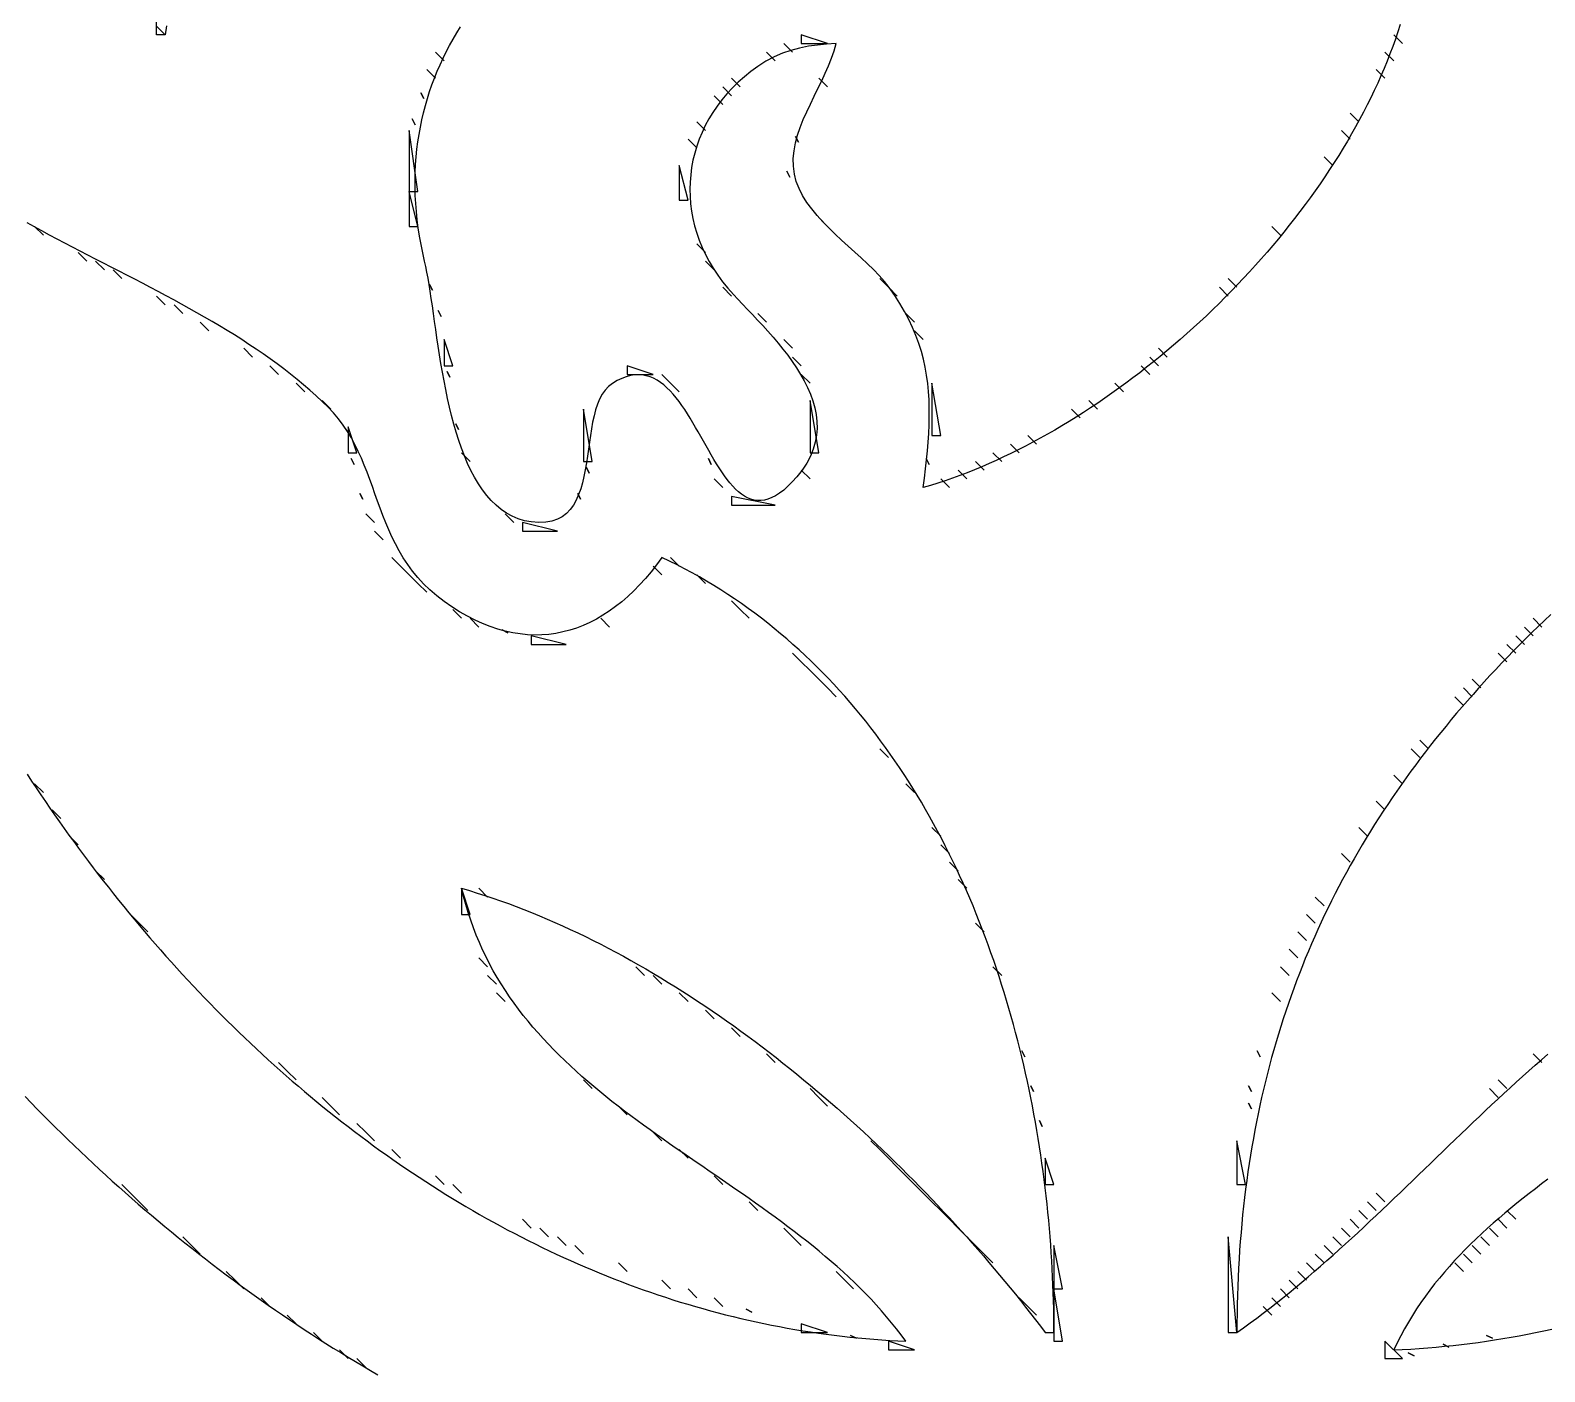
# Model space of a CAD drawing. Extents: x 0 to 589, y 0 to 633.
# Drawn here: x 173.5 to 347.3, y 141.5 to 295.5 of the extents above; entities that cross this region are included whole.
import ezdxf

# ---------------------------------------------------------------- set-up
doc = ezdxf.new("R2010")
doc.units = 0
for name, color, linetype in [('C250', 250, 'CONTINUOUS'), ('C251', 251, 'CONTINUOUS'), ('C252', 252, 'CONTINUOUS'), ('C253', 253, 'CONTINUOUS'), ('C254', 254, 'CONTINUOUS'), ('C37', 37, 'CONTINUOUS'), ('C7', 7, 'CONTINUOUS')]:
    doc.layers.add(name, color=color, linetype=linetype)

msp = doc.modelspace()

# ---------------------------------------------------------------- linework, layer by layer
at = {"layer": 'C250'}
for points in [[(189.147, 296.0257), (189, 295), (188, 295), (188, 306)], [(240.3179, 254.9675), (239.8696, 254.6209), (239.4792, 254.2012), (239.1413, 253.7149), (238.8504, 253.1685), (238.6012, 252.5686), (238.3881, 251.9216), (238.2058, 251.234), (238.0489, 250.5125), (237.9119, 249.7635), (237.7893, 248.9935), (237.6758, 248.2091), (237.566, 247.4168), (237.4544, 246.6231), (237.3356, 245.8346), (237.2041, 245.0577), (237.0546, 244.299), (236.8816, 243.5651), (236.6797, 242.8623), (236.4434, 242.1974), (236.1674, 241.5767), (235.8462, 241.0068), (235.4744, 240.4943), (235.0466, 240.0456), (234.5573, 239.6674), (234.0012, 239.366), (233.3727, 239.148), (232.6665, 239.0201), (231.8771, 238.9886), (230.9992, 239.0601), (230.2351, 239.2046), (229.5091, 239.4237), (228.8199, 239.714), (228.1665, 240.0722), (227.5475, 240.4947), (226.962, 240.9783), (226.4087, 241.5195), (225.8865, 242.1149), (225.3942, 242.7612), (224.9306, 243.455), (224.4946, 244.1929), (224.085, 244.9715), (223.7006, 245.7874), (223.3404, 246.6373), (223.0031, 247.5176), (222.6875, 248.4251), (222.3926, 249.3564), (222.1171, 250.3081), (221.8599, 251.2767), (221.6199, 252.259), (221.3958, 253.2514), (221.1865, 254.2507), (220.9909, 255.2534), (220.8077, 256.2562), (220.6359, 257.2556), (220.4742, 258.2483), (220.3215, 259.2309), (220.1766, 260.2), (220.0385, 261.1522), (219.9058, 262.0841), (219.7775, 262.9924), (219.6524, 263.8736), (219.5293, 264.7243), (219.4071, 265.5413), (219.2846, 266.321), (219.1606, 267.0601), (219.0341, 267.7552), (218.9037, 268.403), (218.7685, 269), (218.5466, 269.9658), (218.3503, 270.9247), (218.1792, 271.8763), (218.0331, 272.8207), (217.9117, 273.7578), (217.8146, 274.6874), (217.7417, 275.6094), (217.6925, 276.5238), (217.6668, 277.4304), (217.6644, 278.3291), (217.6848, 279.2199), (217.7278, 280.1026), (217.7932, 280.9772), (217.8806, 281.8435), (217.9897, 282.7014), (218.1203, 283.5509), (218.272, 284.3918), (218.4445, 285.224), (218.6376, 286.0475), (218.851, 286.8621), (219.0843, 287.6678), (219.3373, 288.4643), (219.6097, 289.2518), (219.9012, 290.0299), (220.2115, 290.7987), (220.5402, 291.558), (220.8872, 292.3078), (221.2521, 293.0478), (221.6346, 293.7781), (222.0344, 294.4986), (222.4512, 295.2091), (222.8848, 295.9095)], [(330.7456, 296.1617), (330.4754, 295.3227), (330.1898, 294.4833), (329.8888, 293.6436), (329.5728, 292.8038), (329.2418, 291.9641), (328.8963, 291.1247), (328.5362, 290.2858), (328.162, 289.4476), (327.7737, 288.6103), (327.3716, 287.774), (326.9559, 286.939), (326.5268, 286.1055), (326.0846, 285.2736), (325.6294, 284.4436), (325.1615, 283.6157), (324.681, 282.79), (324.1883, 281.9667), (323.6834, 281.1461), (323.1667, 280.3283), (322.6383, 279.5135), (322.0984, 278.7019), (321.5473, 277.8937), (320.9852, 277.0892), (320.4123, 276.2884), (319.8287, 275.4916), (319.2348, 274.6991), (318.6307, 273.9109), (318.0166, 273.1273), (317.3929, 272.3484), (316.7595, 271.5745), (316.1169, 270.8058), (315.4651, 270.0425), (314.8045, 269.2846), (314.1352, 268.5326), (313.4574, 267.7864), (312.7714, 267.0464), (312.0774, 266.3128), (311.3755, 265.5856), (310.6661, 264.8652), (309.9492, 264.1517), (309.2252, 263.4453), (308.4942, 262.7461), (307.7564, 262.0545), (307.0122, 261.3706), (306.2615, 260.6945), (305.5048, 260.0266), (304.7422, 259.3669), (303.9739, 258.7156), (303.2002, 258.0731), (302.4212, 257.4394), (301.6372, 256.8147), (300.8483, 256.1993), (300.0548, 255.5933), (299.257, 254.9969), (298.4549, 254.4104), (297.6489, 253.8339), (296.8391, 253.2676), (296.0258, 252.7118), (295.2091, 252.1665), (294.3894, 251.632), (293.5667, 251.1086), (292.7414, 250.5963), (291.9136, 250.0954), (291.0835, 249.6061), (290.2514, 249.1285), (289.4174, 248.663), (288.5819, 248.2095), (287.7449, 247.7685), (286.9068, 247.34), (286.0676, 246.9242), (285.2277, 246.5214), (284.3873, 246.1317), (283.5465, 245.7553), (282.7057, 245.3925), (281.8649, 245.0434), (281.0244, 244.7082), (280.1844, 244.3871), (279.3452, 244.0803), (278.5069, 243.788), (277.6698, 243.5103), (276.8341, 243.2476), (276, 243), (276.1347, 244.0853), (276.2604, 245.1507), (276.3748, 246.1972), (276.4755, 247.2262), (276.5603, 248.2388), (276.6269, 249.2364), (276.6729, 250.22), (276.696, 251.1909), (276.694, 252.1504), (276.6644, 253.0996), (276.6051, 254.0399), (276.5137, 254.9723), (276.3878, 255.8982), (276.2253, 256.8187), (276.0237, 257.7351), (275.7808, 258.6487), (275.4942, 259.5605), (275.1617, 260.4719), (274.7809, 261.384), (274.3496, 262.2982), (273.8654, 263.2156), (273.326, 264.1374), (272.7291, 265.0648), (272.0725, 265.9992), (271.536, 266.682), (270.9388, 267.3596), (270.2906, 268.0337), (269.6015, 268.7062), (268.8813, 269.3791), (268.14, 270.0541), (267.3875, 270.7331), (266.6337, 271.4181), (265.8886, 272.1108), (265.162, 272.8132), (264.464, 273.5271), (263.8044, 274.2544), (263.1931, 274.9969), (262.6402, 275.7565), (262.1554, 276.5352), (261.7488, 277.3347), (261.4303, 278.1569), (261.2098, 279.0038), (261.0932, 279.8923), (261.083, 280.784), (261.1679, 281.678), (261.3365, 282.5736), (261.5775, 283.47), (261.8796, 284.3664), (262.2315, 285.262), (262.6219, 286.156), (263.0394, 287.0476), (263.4728, 287.9361), (263.9108, 288.8205), (264.3419, 289.7003), (264.755, 290.5745), (265.1386, 291.4423), (265.4815, 292.303), (265.7724, 293.1558), (266, 294), (264.9058, 293.9278), (263.8439, 293.821), (262.8107, 293.6705), (261.8024, 293.4673), (260.8152, 293.2025), (259.8455, 292.867), (258.8895, 292.452), (257.9435, 291.9484), (257.0038, 291.3472), (256.2129, 290.7688), (255.4636, 290.1649), (254.756, 289.5367), (254.0903, 288.8855), (253.4665, 288.2127), (252.8849, 287.5196), (252.3454, 286.8074), (251.8484, 286.0775), (251.3938, 285.3312), (250.9818, 284.5697), (250.6126, 283.7945), (250.2862, 283.0068), (250.0029, 282.2079), (249.7626, 281.3992), (249.5656, 280.5819), (249.412, 279.7574), (249.302, 278.9269), (249.2355, 278.0918), (249.2128, 277.2533), (249.234, 276.4129), (249.2993, 275.5718), (249.4087, 274.7313), (249.5624, 273.8927), (249.7605, 273.0573), (250.0031, 272.2265), (250.2904, 271.4015), (250.6225, 270.5837), (250.9995, 269.7744), (251.4215, 268.9749), (251.8888, 268.1864), (252.4013, 267.4103), (252.9593, 266.648), (253.5629, 265.9007), (254.2122, 265.1697)], [(260, 294), (261, 293), (260, 294)], [(262, 295), (262, 294), (265, 294), (262, 295)], [(220, 293), (221, 292), (220, 293)], [(217.333328, 285.333344), (217.666672, 284.666656), (217.333328, 285.333344)], [(324, 284), (325, 283), (324, 284)], [(322, 281), (323, 280), (322, 281)], [(260.333344, 279.333344), (260.666656, 278.666656), (260.333344, 279.333344)], [(217, 277), (217, 273), (218, 273), (217, 277)], [(183, 268), (184, 267), (183, 268)], [(271, 267), (272, 266), (271, 267)], [(254.2121, 265.1697), (254.7262, 264.6221), (255.2655, 264.0548), (255.8251, 263.4685), (256.4, 262.8641), (256.9854, 262.2423), (257.5764, 261.604), (258.1681, 260.95), (258.7557, 260.2811), (259.3342, 259.5981), (259.8988, 258.9017), (260.4445, 258.193), (260.9666, 257.4725), (261.4601, 256.7413), (261.9201, 255.9999), (262.3418, 255.2494), (262.7203, 254.4905), (263.0507, 253.724), (263.3281, 252.9507), (263.5476, 252.1714), (263.7044, 251.3869), (263.7935, 250.5982), (263.8102, 249.8058), (263.7494, 249.0108), (263.6063, 248.2139), (263.3761, 247.4159), (263.0539, 246.6175), (262.6347, 245.8198), (262.1137, 245.0233), (261.4861, 244.2291), (260.968, 243.6557), (260.4662, 243.1567), (259.9799, 242.7294), (259.5085, 242.3711), (259.0514, 242.0794), (258.6079, 241.8516), (258.1776, 241.6852), (257.7597, 241.5776), (257.3537, 241.5262), (256.9589, 241.5284), (256.5747, 241.5817), (256.2005, 241.6834), (255.8357, 241.831), (255.4797, 242.0219), (255.1319, 242.2535), (254.7916, 242.5233), (254.4582, 242.8286), (254.1311, 243.1669), (253.8098, 243.5357), (253.4935, 243.9322), (253.1818, 244.354), (252.8738, 244.7984), (252.5692, 245.2629), (252.2671, 245.7449), (251.9671, 246.2419), (251.6685, 246.7511), (251.3707, 247.2701), (251.0731, 247.7964), (250.775, 248.3272), (250.4759, 248.86), (250.1751, 249.3922), (249.872, 249.9213), (249.566, 250.4447), (249.2566, 250.9598), (248.943, 251.464), (248.6247, 251.9547), (248.301, 252.4294), (247.9713, 252.8854), (247.6351, 253.3203), (247.2917, 253.7313), (246.9405, 254.116), (246.5809, 254.4718), (246.2122, 254.796), (245.8339, 255.0861), (245.4453, 255.3395), (245.0458, 255.5537), (244.6349, 255.7259), (244.2118, 255.8538), (243.776, 255.9347), (243.3269, 255.9659), (242.8639, 255.945), (242.3862, 255.8693), (241.8934, 255.7363), (241.3849, 255.5434), (240.8599, 255.288), (240.3179, 254.9676)], [(190, 264), (191, 263), (190, 264)], [(220.333328, 263.333344), (220.666672, 262.666656), (220.333328, 263.333344)], [(198, 259), (199, 258), (198, 259)], [(221.333328, 256.333344), (221.666672, 255.666672), (221.333328, 256.333344)], [(301, 257), (302, 256), (301, 257)], [(295, 253), (296, 252), (295, 253)], [(222.333328, 250.333328), (222.666672, 249.666672), (222.333328, 250.333328)], [(210, 250), (210, 247), (211, 247), (210, 250)], [(251.333328, 246.333328), (251.666672, 245.666672), (251.333328, 246.333328)], [(236.333328, 242.333328), (236.666672, 241.666672), (236.333328, 242.333328)], [(254, 230), (255, 229), (254, 230)], [(261, 224), (262, 223), (261, 224)], [(262, 223), (263, 222), (262, 223)], [(332, 213), (333, 212), (332, 213)], [(274, 209), (275, 208), (274, 209)], [(280, 198), (281, 197), (280, 198)], [(243, 188), (244, 187), (243, 188)], [(226, 187), (227, 186), (226, 187)], [(248, 185), (249, 184), (248, 185)], [(203, 176), (204, 175), (203, 176)], [(313.333344, 174.333328), (313.666656, 173.666672), (313.333344, 174.333328)], [(172.9067, 173.0863), (173.5975, 172.3702), (174.292, 171.6576), (174.9902, 170.9484), (175.692, 170.2427), (176.3976, 169.5405), (177.1068, 168.8419), (177.8197, 168.1469), (178.5361, 167.4555), (179.2562, 166.7678), (179.9799, 166.0838), (180.7071, 165.4035), (181.4379, 164.727), (182.1723, 164.0543), (182.9101, 163.3855), (183.6515, 162.7205), (184.3963, 162.0595), (185.1447, 161.4024), (185.8964, 160.7493), (186.6517, 160.1002), (187.4103, 159.4551), (188.1724, 158.8141), (188.9378, 158.1773), (189.7066, 157.5446), (190.4788, 156.9161), (191.2543, 156.2918), (192.0331, 155.6718), (192.8153, 155.0561), (193.6007, 154.4447), (194.3894, 153.8377), (195.1814, 153.2351), (195.9766, 152.6369), (196.775, 152.0432), (197.5766, 151.454), (198.3815, 150.8693), (199.1895, 150.2892), (200.0006, 149.7137), (200.8149, 149.1429), (201.6323, 148.5767), (202.4529, 148.0153), (203.2765, 147.4586), (204.1032, 146.9066), (204.9329, 146.3595), (205.7657, 145.8173), (206.6015, 145.2799), (207.4403, 144.7475), (208.2822, 144.22), (209.1269, 143.6975), (209.9747, 143.18), (210.8254, 142.6676), (211.679, 142.1603), (212.5355, 141.6581), (213.3949, 141.1611)], [(264, 173), (265, 172), (264, 173)], [(212, 169), (213, 168), (212, 169)], [(215, 167), (216, 166), (215, 167)], [(290, 166), (290, 163), (291, 163), (290, 166)], [(275, 163), (276, 162), (275, 163)], [(276, 162), (277, 161), (276, 162)], [(277, 161), (278, 160), (277, 161)], [(278, 160), (279, 159), (278, 160)], [(343, 160), (344, 159), (343, 160)], [(279, 159), (280, 158), (279, 159)], [(191, 157), (192, 156), (191, 157)], [(280, 158), (281, 157), (280, 158)], [(311, 157), (311, 146), (312, 146), (311, 157)], [(236, 156), (237, 155), (236, 156)], [(196, 153), (197, 152), (196, 153)], [(337, 154), (338, 153), (337, 154)], [(203, 148), (204, 147), (203, 148)], [(315, 149), (316, 148), (315, 149)], [(272, 145), (272, 144), (275, 144), (272, 145)], [(335.666656, 144.666672), (336.333344, 144.333328), (335.666656, 144.666672)], [(340.666656, 145.666672), (341.333344, 145.333328), (340.666656, 145.666672)], [(211, 143), (212, 142), (211, 143)], [(331.666656, 143.666672), (332.333344, 143.333328), (331.666656, 143.666672)]]:
    msp.add_lwpolyline(points, dxfattribs=at)
at = {"layer": 'C251'}
for points in [[(188, 296), (189, 295), (188, 296)], [(330, 295), (331, 294), (330, 295)], [(258, 293), (259, 292), (258, 293)], [(329, 293), (330, 292), (329, 293)], [(219, 291), (220, 290), (219, 291)], [(328, 291), (329, 290), (328, 291)], [(264, 290), (265, 289), (264, 290)], [(250, 285), (251, 284), (250, 285)], [(249, 283), (250, 282), (249, 283)], [(174, 273), (175, 272), (174, 273)], [(264, 274), (265, 273), (264, 274)], [(316, 273), (317, 272), (316, 273)], [(250, 271), (251, 270), (250, 271)], [(181, 269), (182, 268), (181, 269)], [(251, 269), (252, 268), (251, 269)], [(311, 267), (312, 266), (311, 267)], [(257, 263), (258, 262), (257, 263)], [(260, 260), (261, 259), (260, 260)], [(302, 258), (303, 257), (302, 258)], [(201, 257), (202, 256), (201, 257)], [(262, 256), (263, 255), (262, 256)], [(204, 255), (205, 254), (204, 255)], [(298, 255), (299, 254), (298, 255)], [(207, 253), (208, 252), (207, 253)], [(263, 253), (263, 247), (264, 247), (263, 253)], [(288, 249), (289, 248), (288, 249)], [(286, 248), (287, 247), (286, 248)], [(262, 245), (263, 244), (262, 245)], [(278, 244), (279, 243), (278, 244)], [(212, 240), (213, 239), (212, 240)], [(228, 240), (229, 239), (228, 240)], [(247, 235), (248, 234), (247, 235)], [(216, 234), (217, 233), (216, 234)], [(217, 233), (218, 232), (217, 233)], [(250, 233), (251, 232), (250, 233)], [(346, 228), (347, 227), (346, 228)], [(344, 226), (345, 225), (344, 226)], [(345, 227), (346, 226), (345, 227)], [(263, 222), (264, 221), (263, 222)], [(264, 221), (265, 220), (264, 221)], [(265, 220), (266, 219), (265, 220)], [(338, 220), (339, 219), (338, 220)], [(337, 219), (338, 218), (337, 219)], [(271, 213), (272, 212), (271, 213)], [(174, 209), (175, 208), (174, 209)], [(277, 204), (278, 203), (277, 204)], [(178, 203), (179, 202), (178, 203)], [(278, 202), (279, 201), (278, 202)], [(279, 200), (280, 199), (279, 200)], [(324, 201), (325, 200), (324, 201)], [(181, 199), (182, 198), (181, 199)], [(223, 197), (223, 194), (224, 194), (223, 197)], [(225, 197), (226, 196), (225, 197)], [(321, 196), (322, 195), (321, 196)], [(185, 194), (186, 193), (185, 194)], [(320, 194), (321, 193), (320, 194)], [(318, 190), (319, 189), (318, 190)], [(225, 189), (226, 188), (225, 189)], [(284, 188), (285, 187), (284, 188)], [(317, 188), (318, 187), (317, 188)], [(251, 183), (252, 182), (251, 183)], [(346, 178), (347, 177), (346, 178)], [(202, 177), (203, 176), (202, 177)], [(237, 175), (238, 174), (237, 175)], [(263, 174), (264, 173), (263, 174)], [(341, 174), (342, 173), (341, 174)], [(208, 172), (209, 171), (208, 172)], [(241, 172), (242, 171), (241, 172)], [(248, 167), (249, 166), (248, 167)], [(312, 168), (312, 163), (313, 163), (312, 168)], [(272, 166), (273, 165), (272, 166)], [(220, 164), (221, 163), (220, 164)], [(273, 165), (274, 164), (273, 165)], [(274, 164), (275, 163), (274, 164)], [(184, 163), (185, 162), (184, 163)], [(185, 162), (186, 161), (185, 162)], [(256, 161), (257, 160), (256, 161)], [(342, 159), (343, 158), (342, 159)], [(260, 158), (261, 157), (260, 158)], [(281, 157), (282, 156), (281, 157)], [(341, 158), (342, 157), (341, 158)], [(282, 156), (283, 155), (282, 156)], [(338, 155), (339, 154), (338, 155)], [(339, 156), (340, 155), (339, 156)], [(241, 154), (242, 153), (241, 154)], [(266, 153), (267, 152), (266, 153)], [(319, 153), (320, 152), (319, 153)], [(246, 152), (247, 151), (246, 152)], [(318, 152), (319, 151), (318, 152)], [(200, 150), (201, 149), (200, 150)], [(249, 151), (250, 150), (249, 151)], [(252, 150), (253, 149), (252, 150)], [(287, 150), (288, 149), (287, 150)], [(291, 151), (291, 145), (292, 145), (291, 151)], [(316, 150), (317, 149), (316, 150)], [(317, 151), (318, 150), (317, 151)], [(262, 147), (262, 146), (265, 146), (262, 147)], [(206, 146), (207, 145), (206, 146)], [(267.666656, 145.666672), (268.333344, 145.333328), (267.666656, 145.666672)], [(209, 144), (210, 143), (209, 144)]]:
    msp.add_lwpolyline(points, dxfattribs=at)
at = {"layer": 'C252'}
for points in [[(253, 289), (254, 288), (253, 289)], [(254, 290), (255, 289), (254, 290)], [(252, 288), (253, 287), (252, 288)], [(325, 286), (326, 285), (325, 286)], [(261.333344, 283.333344), (261.666656, 282.666656), (261.333344, 283.333344)], [(248, 280), (248, 276), (249, 276), (248, 280)], [(179, 270), (180, 269), (179, 270)], [(253, 266), (254, 265), (253, 266)], [(272, 266), (273, 265), (272, 266)], [(310, 266), (311, 265), (310, 266)], [(188, 265), (189, 264), (188, 265)], [(274, 263), (275, 262), (274, 263)], [(193, 262), (194, 261), (193, 262)], [(275, 261), (276, 260), (275, 261)], [(221, 260), (221, 257), (222, 257), (221, 260)], [(261, 258), (262, 257), (261, 258)], [(303, 259), (304, 258), (303, 259)], [(242, 257), (242, 256), (245, 256), (242, 257)], [(246, 256), (247, 255), (246, 256)], [(247, 255), (248, 254), (247, 255)], [(293, 252), (294, 251), (293, 252)], [(223, 247), (224, 246), (223, 247)], [(284, 247), (285, 246), (284, 247)], [(276.333344, 246.333328), (276.666656, 245.666672), (276.333344, 246.333328)], [(282, 246), (283, 245), (282, 246)], [(252, 244), (253, 243), (252, 244)], [(280, 245), (281, 244), (280, 245)], [(230, 239), (230, 238), (234, 238), (230, 239)], [(213, 238), (214, 237), (213, 238)], [(215, 235), (216, 234), (215, 235)], [(245, 234), (246, 233), (245, 234)], [(218, 232), (219, 231), (218, 232)], [(222, 229), (223, 228), (222, 229)], [(224, 228), (225, 227), (224, 228)], [(239, 228), (240, 227), (239, 228)], [(255, 229), (256, 228), (255, 229)], [(343, 225), (344, 224), (343, 225)], [(342, 224), (343, 223), (342, 224)], [(339, 221), (340, 220), (339, 221)], [(333, 214), (334, 213), (333, 214)], [(330, 210), (331, 209), (330, 210)], [(328, 207), (329, 206), (328, 207)], [(176, 206), (177, 205), (176, 206)], [(326, 204), (327, 203), (326, 204)], [(186, 193), (187, 192), (186, 193)], [(282, 193), (283, 192), (282, 193)], [(319, 192), (320, 191), (319, 192)], [(245, 187), (246, 186), (245, 187)], [(227, 185), (228, 184), (227, 185)], [(316, 185), (317, 184), (316, 185)], [(254, 181), (255, 180), (254, 181)], [(258, 178), (259, 177), (258, 178)], [(314.333344, 178.333328), (314.666656, 177.666672), (314.333344, 178.333328)], [(342, 175), (343, 174), (342, 175)], [(207, 173), (208, 172), (207, 173)], [(313.333344, 172.333328), (313.666656, 171.666672), (313.333344, 172.333328)], [(211, 170), (212, 169), (211, 170)], [(245, 169), (246, 168), (245, 169)], [(289.333344, 170.333328), (289.666656, 169.666672), (289.333344, 170.333328)], [(270, 168), (271, 167), (270, 168)], [(271, 167), (272, 166), (271, 167)], [(252, 164), (253, 163), (252, 164)], [(222, 163), (223, 162), (222, 163)], [(328, 162), (329, 161), (328, 162)], [(186, 161), (187, 160), (186, 161)], [(326, 160), (327, 159), (326, 160)], [(327, 161), (328, 160), (327, 161)], [(230, 159), (231, 158), (230, 159)], [(325, 159), (326, 158), (325, 159)], [(232, 158), (233, 157), (232, 158)], [(234, 157), (235, 156), (234, 157)], [(261, 157), (262, 156), (261, 157)], [(323, 157), (324, 156), (323, 157)], [(324, 158), (325, 157), (324, 158)], [(340, 157), (341, 156), (340, 157)], [(192, 156), (193, 155), (192, 156)], [(283, 155), (284, 154), (283, 155)], [(321, 155), (322, 154), (321, 155)], [(322, 156), (323, 155), (322, 156)], [(320, 154), (321, 153), (320, 154)], [(197, 152), (198, 151), (197, 152)], [(267, 152), (268, 151), (267, 152)], [(288, 149), (289, 148), (288, 149)]]:
    msp.add_lwpolyline(points, dxfattribs=at)
at = {"layer": 'C253'}
for points in [[(218.333328, 288.333344), (218.666672, 287.666656), (218.333328, 288.333344)], [(217, 284), (217, 277), (218, 277), (217, 284)], [(277, 255), (277, 249), (278, 249), (277, 255)], [(210.333328, 246.333328), (210.666672, 245.666672), (210.333328, 246.333328)], [(211.333328, 242.333328), (211.666672, 241.666672), (211.333328, 242.333328)], [(254, 242), (254, 241), (259, 241), (254, 242)], [(287.333344, 178.333328), (287.666656, 177.666672), (287.333344, 178.333328)], [(288.333344, 174.333328), (288.666656, 173.666672), (288.333344, 174.333328)], [(255.666672, 148.666672), (256.333344, 148.333328), (255.666672, 148.666672)], [(329, 145), (329, 143), (331, 143), (329, 145)]]:
    msp.add_lwpolyline(points, dxfattribs=at)
at = {"layer": 'C254'}
for points in [[(237, 252), (237, 246), (238, 246), (237, 252)], [(231, 226), (231, 225), (235, 225), (231, 226)]]:
    msp.add_lwpolyline(points, dxfattribs=at)
at = {"layer": 'C37'}
for points in [[(219.333328, 266.333344), (219.666672, 265.666656), (219.333328, 266.333344)], [(237.333328, 245.333328), (237.666672, 244.666672), (237.333328, 245.333328)], [(227.666672, 226.666672), (228.333328, 226.333328), (227.666672, 226.666672)], [(291, 156), (291, 151), (292, 151), (291, 156)]]:
    msp.add_lwpolyline(points, dxfattribs=at)
at = {"layer": 'C7'}
for points in [[(173.1339, 210.1054), (173.6514, 209.318), (174.1729, 208.5333), (174.6983, 207.7513), (175.2276, 206.9722), (175.7609, 206.1958), (176.298, 205.4224), (176.8391, 204.6519), (177.3839, 203.8843), (177.9327, 203.1197), (178.4853, 202.3582), (179.0417, 201.5998), (179.6019, 200.8445), (180.1659, 200.0924), (180.7337, 199.3435), (181.3053, 198.5979), (181.8806, 197.8555), (182.4597, 197.1165), (183.0424, 196.3808), (183.6289, 195.6486), (184.2191, 194.9199), (184.813, 194.1946), (185.4105, 193.4729), (186.0117, 192.7548), (186.6166, 192.0403), (187.2251, 191.3295), (187.8371, 190.6224), (188.4528, 189.9191), (189.0721, 189.2195), (189.6949, 188.5238), (190.3213, 187.832), (190.9512, 187.1441), (191.5847, 186.4601), (192.2217, 185.7802), (192.8621, 185.1043), (193.5061, 184.4325), (194.1535, 183.7648), (194.8044, 183.1013), (195.4587, 182.442), (196.1165, 181.787), (196.7777, 181.1362), (197.4422, 180.4898), (198.1102, 179.8478), (198.7815, 179.2102), (199.4562, 178.577), (200.1343, 177.9484), (200.8156, 177.3243), (201.5003, 176.7048), (202.1883, 176.0899), (202.8796, 175.4797), (203.5741, 174.8742), (204.2719, 174.2735), (204.973, 173.6775), (205.6772, 173.0864), (206.3847, 172.5002), (207.0954, 171.9189), (207.8093, 171.3425), (208.5264, 170.7712), (209.2466, 170.2049), (209.97, 169.6437), (210.6965, 169.0876), (211.4261, 168.5367), (212.1588, 167.991), (212.8946, 167.4505), (213.6335, 166.9154), (214.3754, 166.3856), (215.1204, 165.8611), (215.8685, 165.3421), (216.6195, 164.8286), (217.3736, 164.3205), (218.1306, 163.818), (218.8906, 163.3211), (219.6536, 162.8298), (220.4196, 162.3442), (221.1884, 161.8643), (221.9602, 161.3901), (222.7349, 160.9218), (223.5125, 160.4592), (224.2929, 160.0026), (225.0763, 159.5519), (225.8624, 159.1071), (226.6515, 158.6684), (227.4433, 158.2356), (228.2379, 157.809), (229.0354, 157.3885), (229.8356, 156.9742), (230.6385, 156.5661), (231.4443, 156.1642), (232.2527, 155.7686), (233.0639, 155.3794), (233.8778, 154.9965), (234.6944, 154.6201), (235.5137, 154.2501), (236.3356, 153.8867), (237.1602, 153.5297), (237.9874, 153.1794), (238.8172, 152.8357), (239.6497, 152.4986), (240.4847, 152.1683), (241.3224, 151.8447), (242.1626, 151.5279), (243.0053, 151.218), (243.8506, 150.9149), (244.6984, 150.6188), (245.5487, 150.3296), (246.4016, 150.0474), (247.2569, 149.7722), (248.1146, 149.5042), (248.9748, 149.2432), (249.8375, 148.9895), (250.7026, 148.7429), (251.5701, 148.5036), (252.44, 148.2716), (253.3123, 148.0469), (254.1869, 147.8296), (255.0639, 147.6198), (255.9433, 147.4174), (256.8249, 147.2224), (257.7089, 147.0351), (258.5952, 146.8553), (259.4838, 146.6831), (260.3746, 146.5187), (261.2677, 146.3619), (262.163, 146.2129), (263.0606, 146.0716), (263.9604, 145.9382), (264.8623, 145.8127), (265.7665, 145.6951), (266.6728, 145.5855), (267.5813, 145.4838), (268.492, 145.3903), (269.4047, 145.3047), (270.3196, 145.2274), (271.2366, 145.1582), (272.1556, 145.0972), (273.0768, 145.0444), (274, 145), (273.469, 145.722), (272.9239, 146.4321), (272.3651, 147.1307), (271.793, 147.8181), (271.2082, 148.4947), (270.6109, 149.1609), (270.0017, 149.8169), (269.3811, 150.4633), (268.7494, 151.1003), (268.1072, 151.7283), (267.4548, 152.3476), (266.7927, 152.9587), (266.1214, 153.5619), (265.4412, 154.1576), (264.7528, 154.7462), (264.0564, 155.3279), (263.3526, 155.9032), (262.6417, 156.4724), (261.9243, 157.0359), (261.2008, 157.5941), (260.4716, 158.1473), (259.7372, 158.6959), (258.998, 159.2403), (258.2545, 159.7808), (257.5071, 160.3178), (256.7562, 160.8516), (256.0024, 161.3827), (255.246, 161.9113), (254.4875, 162.4379), (253.7274, 162.9629), (252.966, 163.4865), (252.2039, 164.0091), (251.4415, 164.5312), (250.6793, 165.053), (249.9176, 165.575), (249.1569, 166.0975), (248.3977, 166.6208), (247.6404, 167.1454), (246.8855, 167.6716), (246.1334, 168.1998), (245.3846, 168.7303), (244.6395, 169.2635), (243.8985, 169.7998), (243.1621, 170.3395), (242.4308, 170.883), (241.705, 171.4307), (240.9851, 171.9828), (240.2716, 172.5399), (239.5649, 173.1023), (238.8655, 173.6702), (238.1738, 174.2442), (237.4903, 174.8245), (236.8154, 175.4115), (236.1496, 176.0056), (235.4933, 176.6072), (234.847, 177.2165), (234.211, 177.8341), (233.5859, 178.4602), (232.9721, 179.0952), (232.3701, 179.7395), (231.7802, 180.3934), (231.203, 181.0573), (230.6389, 181.7316), (230.0882, 182.4167), (229.5516, 183.1128), (229.0294, 183.8204), (228.5221, 184.5399), (228.03, 185.2715), (227.5538, 186.0157), (227.0937, 186.7729), (226.6503, 187.5433), (226.224, 188.3274), (225.8153, 189.1255), (225.4245, 189.938), (225.0522, 190.7653), (224.6988, 191.6077), (224.3647, 192.4655), (224.0504, 193.3392), (223.7563, 194.2292), (223.4829, 195.1357), (223.2307, 196.0592), (223, 197), (223.899, 196.735), (224.797, 196.4584), (225.694, 196.1705), (226.5899, 195.8712), (227.4847, 195.5608), (228.3781, 195.2393), (229.2703, 194.9071), (230.161, 194.5641), (231.0503, 194.2105), (231.938, 193.8466), (232.8241, 193.4723), (233.7086, 193.0879), (234.5912, 192.6936), (235.4721, 192.2894), (236.351, 191.8755), (237.228, 191.4521), (238.1029, 191.0192), (238.9757, 190.5771), (239.8464, 190.1259), (240.7148, 189.6657), (241.5808, 189.1967), (242.4444, 188.719), (243.3056, 188.2327), (244.1642, 187.7381), (245.0203, 187.2352), (245.8736, 186.7243), (246.7242, 186.2054), (247.5719, 185.6786), (248.4167, 185.1442), (249.2586, 184.6023), (250.0974, 184.053), (250.9331, 183.4965), (251.7656, 182.9329), (252.5948, 182.3624), (253.4208, 181.7851), (254.2433, 181.2011), (255.0623, 180.6106), (255.8778, 180.0138), (256.6897, 179.4107), (257.4978, 178.8016), (258.3023, 178.1865), (259.1028, 177.5657), (259.8995, 176.9392), (260.6922, 176.3073), (261.4809, 175.67), (262.2654, 175.0275), (263.0458, 174.38), (263.8218, 173.7275), (264.5936, 173.0703), (265.3609, 172.4085), (266.1238, 171.7422), (266.8821, 171.0715), (267.6358, 170.3967), (268.3848, 169.7179), (269.129, 169.0351), (269.8684, 168.3486), (270.6029, 167.6585), (271.3324, 166.965), (272.0568, 166.2681), (272.7762, 165.5681), (273.4903, 164.865), (274.1992, 164.1591), (274.9027, 163.4504), (275.6008, 162.7392), (276.2935, 162.0255), (276.9806, 161.3095), (277.662, 160.5914), (278.3378, 159.8712), (279.0078, 159.1492), (279.672, 158.4255), (280.3302, 157.7002), (280.9825, 156.9734), (281.6287, 156.2454), (282.2688, 155.5163), (282.9027, 154.7861), (283.5303, 154.0552), (284.1516, 153.3235), (284.7665, 152.5912), (285.3749, 151.8586), (285.9767, 151.1257), (286.5719, 150.3926), (287.1604, 149.6596), (287.7421, 148.9268), (288.317, 148.1942), (288.885, 147.4621), (289.446, 146.7307), (290, 146), (291, 146), (290.997, 146.9027), (290.9879, 147.8087), (290.9729, 148.7177), (290.9517, 149.6295), (290.9244, 150.5441), (290.891, 151.4612), (290.8513, 152.3809), (290.8054, 153.3028), (290.7533, 154.227), (290.6949, 155.1532), (290.6301, 156.0813), (290.5589, 157.0112), (290.4813, 157.9428), (290.3973, 158.8758), (290.3068, 159.8102), (290.2098, 160.7458), (290.1062, 161.6826), (289.996, 162.6202), (289.8792, 163.5587), (289.7557, 164.4979), (289.6256, 165.4376), (289.4887, 166.3778), (289.345, 167.3182), (289.1946, 168.2587), (289.0373, 169.1992), (288.8731, 170.1396), (288.702, 171.0797), (288.524, 172.0194), (288.3389, 172.9585), (288.1469, 173.8969), (287.9478, 174.8345), (287.7416, 175.7711), (287.5283, 176.7067), (287.3078, 177.6409), (287.0802, 178.5739), (286.8453, 179.5052), (286.6031, 180.435), (286.3536, 181.3629), (286.0968, 182.2889), (285.8326, 183.2129), (285.561, 184.1346), (285.2819, 185.0541), (284.9954, 185.971), (284.7013, 186.8853), (284.3997, 187.7969), (284.0905, 188.7056), (283.7737, 189.6112), (283.4492, 190.5137), (283.117, 191.4129), (282.7771, 192.3087), (282.4294, 193.2008), (282.0739, 194.0893), (281.7106, 194.9739), (281.3394, 195.8546), (280.9603, 196.7311), (280.5732, 197.6033), (280.1782, 198.4712), (279.7751, 199.3345), (279.364, 200.1931), (278.9447, 201.047), (278.5174, 201.8959), (278.0819, 202.7397), (277.6382, 203.5783), (277.1863, 204.4115), (276.7261, 205.2392), (276.2575, 206.0613), (275.7807, 206.8776), (275.2955, 207.688), (274.8018, 208.4924), (274.2997, 209.2906), (273.7892, 210.0825), (273.2701, 210.8679), (272.7425, 211.6467), (272.2062, 212.4188), (271.6614, 213.184), (271.1078, 213.9422), (270.5456, 214.6933), (269.9747, 215.4371), (269.3949, 216.1735), (268.8064, 216.9023), (268.209, 217.6234), (267.6028, 218.3367), (266.9876, 219.042), (266.3635, 219.7393), (265.7305, 220.4283), (265.0883, 221.1089), (264.4372, 221.781), (263.7769, 222.4444), (263.1076, 223.0991), (262.429, 223.7448), (261.7413, 224.3815), (261.0443, 225.0089), (260.3381, 225.627), (259.6225, 226.2357), (258.8976, 226.8347), (258.1634, 227.424), (257.4197, 228.0034), (256.6666, 228.5728), (255.904, 229.132), (255.1318, 229.6809), (254.3502, 230.2194), (253.5589, 230.7473), (252.758, 231.2645), (251.9474, 231.7708), (251.1272, 232.2662), (250.2972, 232.7504), (249.4574, 233.2234), (248.6078, 233.685), (247.7484, 234.135), (246.8791, 234.5734), (246, 235), (245.3812, 234.1537), (244.7488, 233.3462), (244.1029, 232.5781), (243.444, 231.8498), (242.7723, 231.1621), (242.0882, 230.5153), (241.3919, 229.9102), (240.6839, 229.3472), (239.9645, 228.8269), (239.2339, 228.3499), (238.4924, 227.9167), (237.7406, 227.5279), (236.9785, 227.1841), (236.2067, 226.8858), (235.4253, 226.6336), (234.6348, 226.428), (233.8354, 226.2696), (233.0275, 226.1589), (232.2113, 226.0966), (231.3873, 226.0832), (230.5558, 226.1192), (229.717, 226.2052), (228.8714, 226.3418), (228.0191, 226.5295), (227.1607, 226.7689), (226.2963, 227.0605), (225.4263, 227.405), (224.551, 227.8028), (223.6708, 228.2545), (222.786, 228.7608), (221.8968, 229.322), (221.0038, 229.939), (220.151, 230.5918), (219.3666, 231.2687), (218.6461, 231.968), (217.985, 232.6879), (217.3789, 233.4266), (216.8233, 234.1824), (216.3136, 234.9536), (215.8455, 235.7383), (215.4144, 236.5348), (215.0159, 237.3413), (214.6455, 238.1562), (214.2987, 238.9776), (213.9711, 239.8038), (213.6582, 240.633), (213.3554, 241.4634), (213.0584, 242.2934), (212.7627, 243.1212), (212.4637, 243.9449), (212.157, 244.7629), (211.8382, 245.5734), (211.5027, 246.3746), (211.1461, 247.1648), (210.7639, 247.9422), (210.3516, 248.7051), (209.9048, 249.4516), (209.419, 250.1802), (208.8897, 250.8889), (208.3125, 251.576), (207.6828, 252.2399), (207.0012, 252.9012), (206.3039, 253.5503), (205.5916, 254.1877), (204.8648, 254.8135), (204.124, 255.4284), (203.3699, 256.0325), (202.6031, 256.6264), (201.8241, 257.2103), (201.0335, 257.7847), (200.232, 258.35), (199.42, 258.9064), (198.5983, 259.4545), (197.7673, 259.9946), (196.9276, 260.527), (196.0799, 261.0522), (195.2247, 261.5705), (194.3626, 262.0823), (193.4943, 262.588), (192.6202, 263.088), (191.741, 263.5826), (190.8572, 264.0722), (189.9695, 264.5573), (189.0784, 265.0382), (188.1845, 265.5152), (187.2884, 265.9887), (186.3907, 266.4592), (185.492, 266.9271), (184.5928, 267.3926), (183.6938, 267.8562), (182.7955, 268.3182), (181.8985, 268.7791), (181.0034, 269.2391), (180.1108, 269.6988), (179.2213, 270.1585), (178.3355, 270.6185), (177.4538, 271.0792), (176.5771, 271.5411), (175.7057, 272.0044), (174.8403, 272.4697), (173.9815, 272.9372), (173.1299, 273.4073)], [(348.0212, 228.4461), (347.2914, 227.7518), (346.5689, 227.0556), (345.8536, 226.3576), (345.1456, 225.6577), (344.445, 224.9558), (343.7516, 224.2519), (343.0656, 223.5459), (342.3869, 222.8378), (341.7155, 222.1276), (341.0514, 221.4153), (340.3946, 220.7006), (339.7452, 219.9838), (339.1032, 219.2646), (338.4685, 218.543), (337.8411, 217.819), (337.2212, 217.0926), (336.6085, 216.3637), (336.0033, 215.6322), (335.4054, 214.8981), (334.815, 214.1615), (334.2319, 213.4221), (333.6562, 212.68), (333.088, 211.9352), (332.5271, 211.1875), (331.9737, 210.437), (331.4276, 209.6836), (330.8891, 208.9272), (330.3579, 208.1679), (329.8342, 207.4055), (329.3179, 206.64), (328.8091, 205.8715), (328.3077, 205.0997), (327.8139, 204.3247), (327.3274, 203.5465), (326.8485, 202.765), (326.377, 201.9801), (325.913, 201.1919), (325.4566, 200.4002), (325.0076, 199.605), (324.5661, 198.8063), (324.1321, 198.004), (323.7057, 197.1982), (323.2867, 196.3886), (322.8754, 195.5754), (322.4715, 194.7584), (322.0752, 193.9376), (321.6864, 193.1129), (321.3052, 192.2844), (320.9315, 191.452), (320.5654, 190.6156), (320.2069, 189.7751), (319.8559, 188.9307), (319.5125, 188.0821), (319.1768, 187.2293), (318.8486, 186.3724), (318.528, 185.5112), (318.215, 184.6457), (317.9096, 183.7759), (317.6119, 182.9017), (317.3217, 182.0231), (317.0392, 181.1401), (316.7644, 180.2525), (316.4971, 179.3604), (316.2376, 178.4637), (315.9856, 177.5623), (315.7414, 176.6563), (315.5048, 175.7455), (315.2758, 174.8299), (315.0546, 173.9095), (314.841, 172.9843), (314.6351, 172.0541), (314.4369, 171.119), (314.2464, 170.1789), (314.0636, 169.2338), (313.8886, 168.2835), (313.7212, 167.3281), (313.5616, 166.3676), (313.4097, 165.4018), (313.2655, 164.4307), (313.1291, 163.4544), (313.0004, 162.4727), (312.8795, 161.4855), (312.7663, 160.493), (312.6609, 159.4949), (312.5633, 158.4913), (312.4734, 157.4821), (312.3913, 156.4673), (312.3171, 155.4468), (312.2506, 154.4206), (312.1919, 153.3887), (312.141, 152.3509), (312.0979, 151.3073), (312.0627, 150.2578), (312.0352, 149.2024), (312.0156, 148.1409), (312.0039, 147.0735), (312, 146), (312.7623, 146.5428), (313.5202, 147.0939), (314.2738, 147.6529), (315.0231, 148.2196), (315.7685, 148.7937), (316.5099, 149.375), (317.2477, 149.9631), (317.9819, 150.5579), (318.7127, 151.159), (319.4402, 151.7662), (320.1647, 152.3791), (320.8862, 152.9976), (321.605, 153.6214), (322.3211, 154.2501), (323.0348, 154.8836), (323.7461, 155.5216), (324.4553, 156.1637), (325.1626, 156.8098), (325.8679, 157.4595), (326.5716, 158.1126), (327.2738, 158.7688), (327.9746, 159.4279), (328.6742, 160.0895), (329.3727, 160.7535), (330.0704, 161.4195), (330.7673, 162.0872), (331.4636, 162.7565), (332.1594, 163.427), (332.855, 164.0985), (333.5505, 164.7707), (334.246, 165.4433), (334.9417, 166.1161), (335.6378, 166.7887), (336.3343, 167.461), (337.0316, 168.1327), (337.7296, 168.8034), (338.4286, 169.4729), (339.1288, 170.141), (339.8302, 170.8074), (340.5331, 171.4718), (341.2376, 172.134), (341.9439, 172.7936), (342.652, 173.4504), (343.3622, 174.1042), (344.0747, 174.7546), (344.7895, 175.4014), (345.5069, 176.0444), (346.227, 176.6832), (346.9499, 177.3177), (347.6759, 177.9474)], [(347.6974, 163.5938), (346.9768, 163.0547), (346.2608, 162.5116), (345.5499, 161.9639), (344.8446, 161.4113), (344.1453, 160.8534), (343.4526, 160.2898), (342.7669, 159.7201), (342.0886, 159.1439), (341.4183, 158.5607), (340.7563, 157.9702), (340.1032, 157.372), (339.4595, 156.7656), (338.8255, 156.1508), (338.2018, 155.5269), (337.5889, 154.8938), (336.9871, 154.2508), (336.397, 153.5977), (335.8191, 152.9341), (335.2537, 152.2595), (334.7014, 151.5735), (334.1626, 150.8758), (333.6379, 150.1659), (333.1276, 149.4434), (332.6322, 148.708), (332.1523, 147.9591), (331.6882, 147.1965), (331.2405, 146.4196), (330.8095, 145.6282), (330.3959, 144.8218), (330, 144), (330.9819, 144.0469), (331.961, 144.1029), (332.9371, 144.1679), (333.9102, 144.242), (334.8803, 144.325), (335.8475, 144.4169), (336.8116, 144.5176), (337.7727, 144.6272), (338.7308, 144.7454), (339.6859, 144.8724), (340.638, 145.008), (341.587, 145.1522), (342.5329, 145.3049), (343.4758, 145.4661), (344.4156, 145.6357), (345.3523, 145.8137), (346.2859, 146), (347.2165, 146.1946), (348.1438, 146.3975)]]:
    msp.add_lwpolyline(points, dxfattribs=at)

doc.saveas('drawing.dxf')
